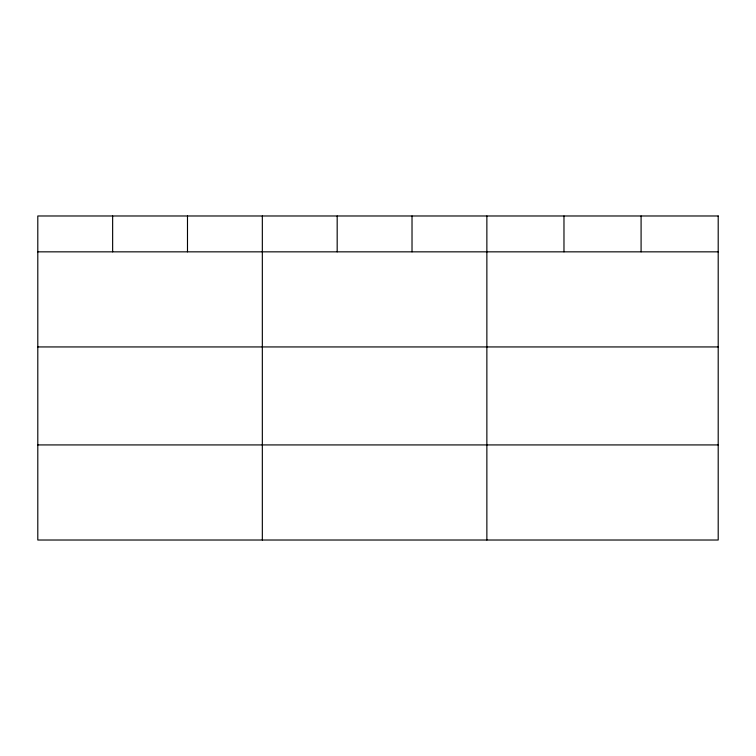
<?xml version="1.0" encoding="UTF-8"?>
<svg xmlns="http://www.w3.org/2000/svg" width="756" height="756" viewBox="0 0 756 756"><rect width="100%" height="100%" fill="white"/><g stroke="black" fill="none" stroke-linecap="round" stroke-linejoin="round"><path stroke-width="1.13" d="M37.8 251.843L718.2 251.843M37.8 346.938L718.2 346.938M37.8 444.925L718.2 444.925M641.088 215.98L641.088 251.843M563.976 215.98L563.976 251.843M486.864 215.98L486.864 540.02M412.02 215.98L412.02 251.843M337.176 215.98L337.176 251.843M262.332 215.98L262.332 540.02M187.488 215.98L187.488 251.843M112.644 215.98L112.644 251.843M718.2 215.98L37.8 215.98L37.8 540.02L718.2 540.02L718.2 215.98"/></g></svg>
